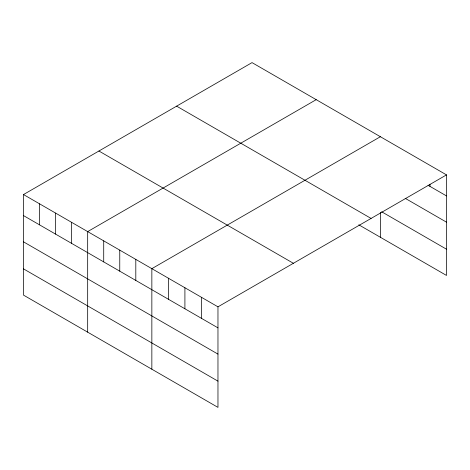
<?xml version="1.0" encoding="UTF-8"?>
<svg xmlns="http://www.w3.org/2000/svg" width="470" height="470" viewBox="0 0 470 470"><rect width="100%" height="100%" fill="white"/><g stroke="black" fill="none" stroke-linecap="round" stroke-linejoin="round"><path stroke-width="0.7" d="M23.5 194.557L217.968 306.834L217.968 407.384L23.5 295.113L23.5 194.557L252.032 62.616L446.5 174.887L446.5 275.443L358.786 224.801M316.204 99.663L87.673 231.604L87.673 332.161M380.383 136.717L151.851 268.658L151.851 369.214M217.968 306.834L446.5 174.887M428.064 185.28L446.5 195.925M405.175 198.311L446.5 222.169M381.652 211.764L446.5 249.206M176.614 106.155L371.083 218.433M98.917 151.017L293.386 263.288M23.5 215.595L217.968 327.866M23.5 241.833L217.968 354.11M23.5 268.869L217.968 381.147M429.968 184.205L429.968 186.384M380.383 212.487L380.383 237.274M201.436 297.287L201.436 318.325M184.91 287.746L184.91 308.784M168.378 278.199L168.378 299.237M135.806 259.393L135.806 280.431M119.762 250.134L119.762 271.166M103.717 240.869L103.717 261.908M71.634 222.345L71.634 243.384M55.589 213.08L55.589 234.119M39.545 203.816L39.545 224.854"/></g></svg>
